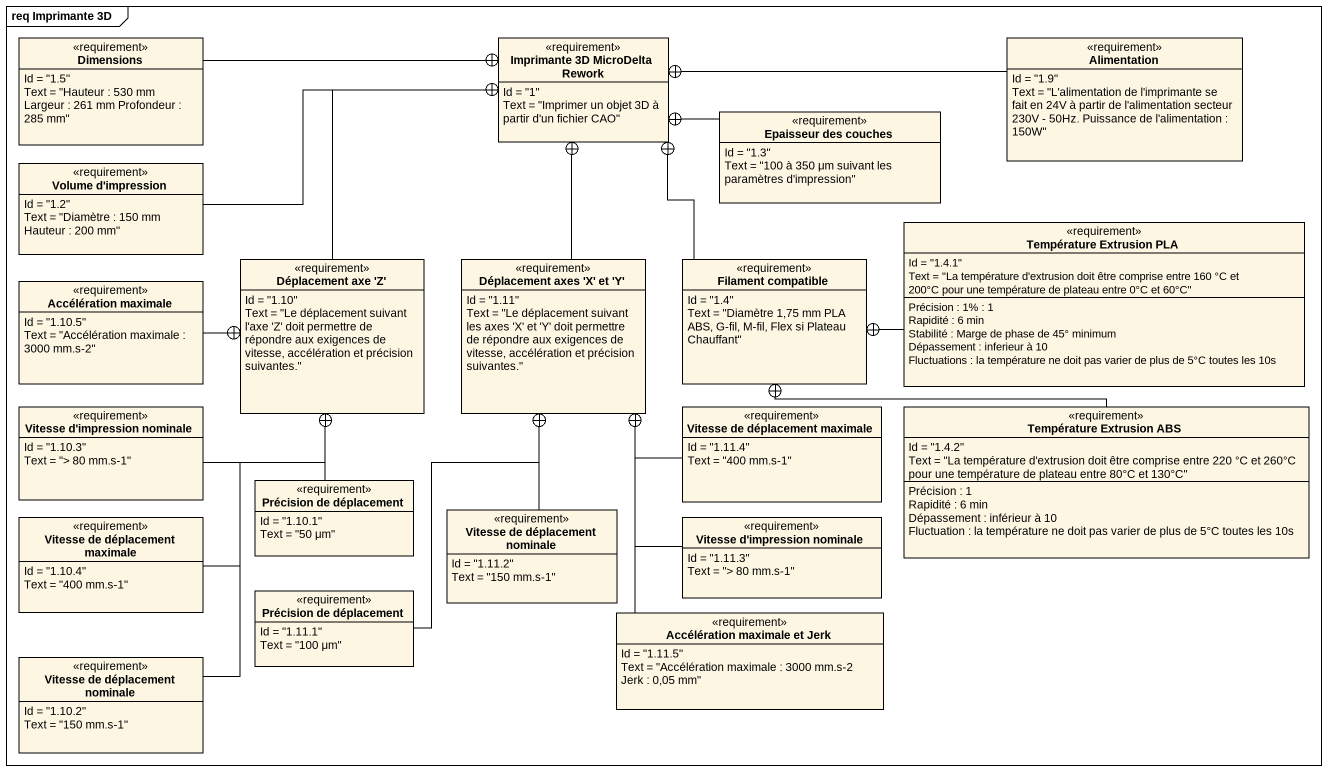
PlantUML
@startuml
mainframe req Imprimante 3D
hide circle
hide empty members
class Dimensions <<requirement>> {
  Id = "1.5"
  Text = "Hauteur : 530 mm Largeur : 261 mm Profondeur : 285 mm"
}
class "Imprimante 3D MicroDelta Rework" as Imprimante_3D_MicroDelta <<requirement>> {
  Id = "1"
  Text = "Imprimer un objet 3D à partir d'un fichier CAO"
}
class Alimentation <<requirement>> {
  Id = "1.9"
  Text = "L'alimentation de l'imprimante se fait en 24V à partir de l'alimentation secteur 230V - 50Hz. Puissance de l'alimentation : 150W"
}
class "Epaisseur des couches" as Epaisseur_des_couches <<requirement>> {
  Id = "1.3"
  Text = "100 à 350 μm suivant les paramètres d'impression"
}
class "Volume d'impression" as Volume_d_impression <<requirement>> {
  Id = "1.2"
  Text = "Diamètre : 150 mm Hauteur : 200 mm"
}
class "Déplacement axe 'Z'" as Déplacement_axe_Z <<requirement>> {
  Id = "1.10"
  Text = "Le déplacement suivant l'axe 'Z' doit permettre de répondre aux exigences de vitesse, accélération et précision suivantes."
}
class "Déplacement axes 'X' et 'Y'" as Déplacement_axes_X_et_Y <<requirement>> {
  Id = "1.11"
  Text = "Le déplacement suivant les axes 'X' et 'Y' doit permettre de répondre aux exigences de vitesse, accélération et précision suivantes."
}
class "Filament compatible" as Filament_compatible <<requirement>> {
  Id = "1.4"
  Text = "Diamètre 1,75 mm PLA ABS, G-fil, M-fil, Flex si Plateau Chauffant"
}
class "Température Extrusion PLA" as Température_Extrusion_PLA <<requirement>> {
  Id = "1.4.1"
  Text = "La température d'extrusion doit être comprise entre 160 °C et 200°C pour une température de plateau entre 0°C et 60°C"
  Précision : 1% : 1
  Rapidité : 6 min
  Stabilité : Marge de phase de 45° minimum
  Dépassement : inferieur à 10
  Fluctuations : la température ne doit pas varier de plus de 5°C toutes les 10s
}
class "Accélération maximale" as Accélération_maximale <<requirement>> {
  Id = "1.10.5"
  Text = "Accélération maximale : 3000 mm.s-2"
}
class "Vitesse d'impression nominale" as Vitesse_d_impression <<requirement>> {
  Id = "1.10.3"
  Text = "> 80 mm.s-1"
}
class "Vitesse de déplacement maximale" as Vitesse_de_déplacement <<requirement>> {
  Id = "1.11.4"
  Text = "400 mm.s-1"
}
class "Température Extrusion ABS" as Température_Extrusion_ABS <<requirement>> {
  Id = "1.4.2"
  Text = "La température d'extrusion doit être comprise entre 220 °C et 260°C pour une température de plateau entre 80°C et 130°C"
  Précision : 1
  Rapidité : 6 min
  Dépassement : inférieur à 10
  Fluctuation : la température ne doit pas varier de plus de 5°C toutes les 10s
}
class "Précision de déplacement" as Précision_de_déplacement <<requirement>> {
  Id = "1.10.1"
  Text = "50 μm"
}
class "Vitesse de déplacement maximale" as Vitesse_de_déplacement_2 <<requirement>> {
  Id = "1.10.4"
  Text = "400 mm.s-1"
}
class "Vitesse de déplacement nominale" as Vitesse_de_déplacement_3 <<requirement>> {
  Id = "1.11.2"
  Text = "150 mm.s-1"
}
class "Vitesse d'impression nominale" as Vitesse_d_impression_2 <<requirement>> {
  Id = "1.11.3"
  Text = "> 80 mm.s-1"
}
class "Précision de déplacement" as Précision_de_déplacement_2 <<requirement>> {
  Id = "1.11.1"
  Text = "100 μm"
}
class "Accélération maximale et Jerk" as Accélération_maximale_et <<requirement>> {
  Id = "1.11.5"
  Text = "Accélération maximale : 3000 mm.s-2 Jerk : 0,05 mm"
}
class "Vitesse de déplacement nominale" as Vitesse_de_déplacement_4 <<requirement>> {
  Id = "1.10.2"
  Text = "150 mm.s-1"
}
Dimensions -right-+ Imprimante_3D_MicroDelta
Alimentation -left-+ Imprimante_3D_MicroDelta
Epaisseur_des_couches -left-+ Imprimante_3D_MicroDelta
Volume_d_impression -right-+ Imprimante_3D_MicroDelta
Déplacement_axe_Z -up-+ Imprimante_3D_MicroDelta
Déplacement_axes_X_et_Y -up-+ Imprimante_3D_MicroDelta
Filament_compatible -up-+ Imprimante_3D_MicroDelta
Température_Extrusion_PLA -left-+ Filament_compatible
Accélération_maximale -right-+ Déplacement_axe_Z
Vitesse_d_impression -right-+ Déplacement_axe_Z
Vitesse_de_déplacement -left-+ Déplacement_axes_X_et_Y
Température_Extrusion_ABS -left-+ Filament_compatible
Précision_de_déplacement -up-+ Déplacement_axe_Z
Vitesse_de_déplacement_2 -up-+ Déplacement_axe_Z
Vitesse_de_déplacement_3 -up-+ Déplacement_axes_X_et_Y
Vitesse_d_impression_2 -up-+ Déplacement_axes_X_et_Y
Précision_de_déplacement_2 -up-+ Déplacement_axes_X_et_Y
Accélération_maximale_et -up-+ Déplacement_axes_X_et_Y
Vitesse_de_déplacement_4 -up-+ Déplacement_axe_Z
@enduml
